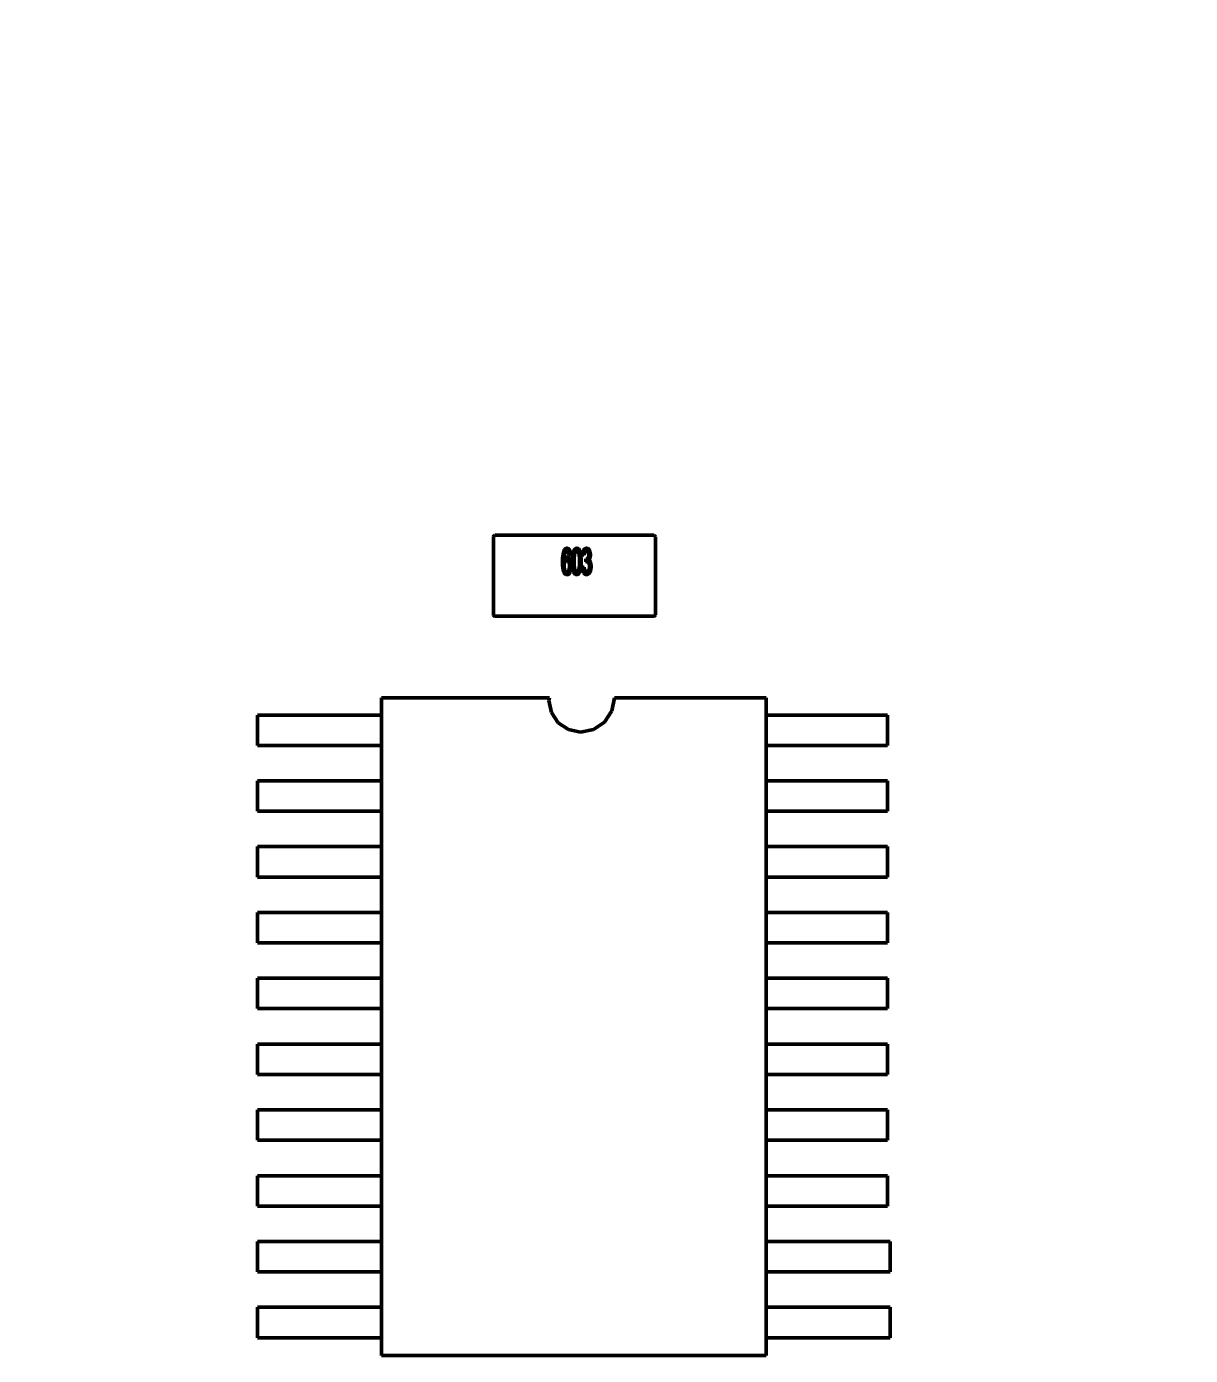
# Model space of a CAD drawing. Header units: millimetres. Extents: x 37 to 395, y 164 to 266.
# Drawn here: x 336.12 to 347.62, y 223.11 to 236.23 of the extents above; entities that cross this region are included whole.
import ezdxf

# ---------------------------------------------------------------- set-up
doc = ezdxf.new("R2010")
doc.units = ezdxf.units.MM
doc.header["$LTSCALE"] = 0.75
doc.layers.add('Visible', color=7, linetype='Continuous', lineweight=50)
doc.layers.add('尺寸标注', color=3, linetype='Continuous', lineweight=25)
doc.styles.get("Standard").update_dxf_attribs({"font": 'arial.ttf'})
doc.dimstyles.new('Dim-ISO-25', dxfattribs={"dimtxt": 3.5, "dimasz": 3.5, "dimexe": 2.1, "dimexo": 2.1, "dimgap": 1.4, "dimtad": 1, "dimzin": 12, "dimdsep": 46, "dimtxsty": 'Standard', "dimcen": 0, "dimazin": 3, "dimtp": 0.1, "dimtm": 0.1, "dimtfac": 0.714286, "dimtmove": 0, "dimatfit": 3, "dimfxl": 1, "dimtzin": 12, "dimarcsym": 0})

# ---------------------------------------------------------------- blocks, each defined once
blk = doc.blocks.new('*D14')
at = {"layer": 'Defpoints', "color": 0, "transparency": 16777216}
for p in [(358.791, 246.361), (284.911, 233.345), (358.791, 233.288)]:
    blk.add_point(p, dxfattribs=at)
at = {"layer": '尺寸标注', "color": 0, "lineweight": -2, "transparency": 16777216}
for p, q in [((284.911, 235.445), (284.911, 248.461)), ((358.791, 235.388), (358.791, 248.461)), ((288.411, 246.361), (355.291, 246.361))]:
    blk.add_line(p, q, dxfattribs=at)
at = {"layer": '尺寸标注', "color": 0, "transparency": 16777216}
for points in [[(288.411, 246.945), (288.411, 245.778), (284.911, 246.361)], [(355.291, 246.945), (355.291, 245.778), (358.791, 246.361)]]:
    blk.add_solid(points, dxfattribs=at)
at = {"layer": '尺寸标注', "color": 0, "transparency": 16777216, "insert": (321.851, 249.039), "char_height": 2.5, "attachment_point": 5}
blk.add_mtext('73.9', dxfattribs=at)

msp = doc.modelspace()

# ---------------------------------------------------------------- linework, layer by layer
at = {"layer": 'Visible'}
for p, q in [((340.731, 230.425), (340.731, 231.195)), ((340.746, 231.21), (341.131, 231.21)), ((341.131, 231.21), (341.931, 231.21)), ((341.931, 231.21), (342.316, 231.21)), ((342.331, 231.195), (342.331, 230.425)), ((341.495, 231.016), (341.478, 231.013)), ((341.627, 231.013), (341.61, 231.016)), ((341.61, 230.894), (341.627, 230.897)), ((341.642, 230.947), (341.644, 230.976)), ((341.131, 230.41), (340.746, 230.41)), ((341.931, 230.41), (341.131, 230.41)), ((342.316, 230.41), (341.931, 230.41)), ((339.626, 229.604), (341.285, 229.604)), ((339.626, 223.11), (339.626, 229.604)), ((341.285, 229.604), (341.279, 229.578)), ((341.279, 229.578), (341.303, 229.459)), ((341.901, 229.475), (341.927, 229.604)), ((341.927, 229.604), (343.426, 229.604)), ((343.426, 229.604), (343.426, 223.11)), ((339.626, 229.435), (338.401, 229.435)), ((338.401, 229.435), (338.401, 229.135)), ((341.303, 229.459), (341.371, 229.358)), ((341.828, 229.366), (341.901, 229.475)), ((344.624, 229.435), (343.426, 229.435)), ((344.624, 229.135), (344.624, 229.435)), ((341.371, 229.358), (341.471, 229.291)), ((341.719, 229.293), (341.828, 229.366)), ((341.471, 229.291), (341.59, 229.267)), ((341.59, 229.267), (341.719, 229.293)), ((341.59, 229.267), (341.59, 229.267)), ((338.401, 229.135), (339.626, 229.135)), ((343.426, 229.135), (344.624, 229.135)), ((339.626, 228.785), (338.401, 228.785)), ((338.401, 228.785), (338.401, 228.485)), ((344.624, 228.785), (343.426, 228.785)), ((344.624, 228.485), (344.624, 228.785)), ((338.401, 228.485), (339.626, 228.485)), ((343.426, 228.485), (344.624, 228.485)), ((339.626, 228.135), (338.401, 228.135)), ((338.401, 228.135), (338.401, 227.835)), ((344.624, 228.135), (343.426, 228.135)), ((344.624, 227.835), (344.624, 228.135)), ((338.401, 227.835), (339.626, 227.835)), ((343.426, 227.835), (344.624, 227.835)), ((339.626, 227.485), (338.401, 227.485)), ((338.401, 227.485), (338.401, 227.185)), ((344.624, 227.485), (343.426, 227.485)), ((344.624, 227.185), (344.624, 227.485)), ((338.401, 227.185), (339.626, 227.185)), ((343.426, 227.185), (344.624, 227.185)), ((339.626, 226.835), (338.401, 226.835)), ((338.401, 226.835), (338.401, 226.535)), ((344.624, 226.835), (343.426, 226.835)), ((344.624, 226.535), (344.624, 226.835)), ((338.401, 226.535), (339.626, 226.535)), ((343.426, 226.535), (344.624, 226.535)), ((339.626, 226.185), (338.401, 226.185)), ((338.401, 226.185), (338.401, 225.885)), ((344.624, 226.185), (343.426, 226.185)), ((344.624, 225.885), (344.624, 226.185)), ((338.401, 225.885), (339.626, 225.885)), ((343.426, 225.885), (344.624, 225.885)), ((339.626, 225.535), (338.401, 225.535)), ((338.401, 225.535), (338.401, 225.235)), ((344.624, 225.535), (343.426, 225.535)), ((344.624, 225.235), (344.624, 225.535)), ((338.401, 225.235), (339.626, 225.235)), ((343.426, 225.235), (344.624, 225.235)), ((339.626, 224.885), (338.401, 224.885)), ((338.401, 224.885), (338.401, 224.585)), ((344.624, 224.885), (343.426, 224.885)), ((344.624, 224.585), (344.624, 224.885)), ((338.401, 224.585), (339.626, 224.585)), ((343.426, 224.585), (344.624, 224.585)), ((339.626, 224.235), (338.401, 224.235)), ((338.401, 224.235), (338.401, 223.935)), ((344.651, 224.235), (343.426, 224.235)), ((344.651, 223.935), (344.651, 224.235)), ((338.401, 223.935), (339.626, 223.935)), ((343.426, 223.935), (344.651, 223.935)), ((339.626, 223.585), (338.401, 223.585)), ((338.401, 223.585), (338.401, 223.285)), ((344.651, 223.585), (343.426, 223.585)), ((344.651, 223.285), (344.651, 223.585)), ((338.401, 223.285), (339.626, 223.285)), ((343.426, 223.285), (344.651, 223.285)), ((343.426, 223.11), (339.626, 223.11))]:
    msp.add_line(p, q, dxfattribs=at)
at = {"layer": 'Visible', "extrusion": (0, 0, -1)}
msp.add_arc((-340.746, 231.195), 0.015, 360, 90, dxfattribs=at)
at = {"layer": 'Visible'}
for centre, radius, start, end in [((342.316, 231.195), 0.015, 0, 90), ((341.647, 230.991), 0.0151, 257.1002, 266.9606), ((340.746, 230.425), 0.015, 180, 270), ((342.316, 230.425), 0.015, 270, 0)]:
    msp.add_arc(centre, radius, start, end, dxfattribs=at)
for points, knots in [([(341.413, 230.945), (341.413, 230.951), (341.413, 230.963), (341.413, 230.979), (341.414, 230.995), (341.416, 231.009), (341.418, 231.021), (341.42, 231.033), (341.423, 231.043), (341.425, 231.05), (341.426, 231.053)], [0, 0, 0, 0, 0.16399, 0.316279, 0.457451, 0.587187, 0.706146, 0.814209, 0.912106, 1, 1, 1, 1]), ([(341.426, 231.053), (341.427, 231.055), (341.429, 231.059), (341.433, 231.065), (341.436, 231.07), (341.44, 231.075), (341.444, 231.078), (341.449, 231.08), (341.454, 231.082), (341.457, 231.082), (341.459, 231.082)], [0, 0, 0, 0, 0.16287, 0.309908, 0.444611, 0.566631, 0.67929, 0.787329, 0.892674, 1, 1, 1, 1]), ([(341.443, 231.045), (341.442, 231.043), (341.44, 231.039), (341.438, 231.032), (341.435, 231.024), (341.434, 231.017), (341.432, 231.011), (341.431, 231.005), (341.431, 230.999), (341.43, 230.992), (341.43, 230.985), (341.429, 230.977), (341.429, 230.968), (341.429, 230.962), (341.429, 230.959)], [0, 0, 0, 0, 0.069993, 0.151179, 0.244049, 0.348789, 0.406942, 0.471758, 0.543422, 0.621403, 0.705702, 0.796988, 0.895269, 1, 1, 1, 1]), ([(341.457, 231.052), (341.456, 231.052), (341.454, 231.052), (341.45, 231.05), (341.446, 231.048), (341.444, 231.046), (341.443, 231.045)], [0, 0, 0, 0, 0.216987, 0.448782, 0.706308, 1, 1, 1, 1]), ([(341.473, 231.039), (341.472, 231.04), (341.471, 231.042), (341.47, 231.045), (341.468, 231.047), (341.466, 231.049), (341.464, 231.05), (341.462, 231.051), (341.46, 231.052), (341.458, 231.052), (341.457, 231.052)], [0, 0, 0, 0, 0.163277, 0.310892, 0.446819, 0.569906, 0.684024, 0.789987, 0.895592, 1, 1, 1, 1]), ([(341.459, 231.082), (341.46, 231.082), (341.462, 231.082), (341.466, 231.081), (341.469, 231.079), (341.472, 231.078), (341.475, 231.075), (341.478, 231.072), (341.481, 231.068), (341.483, 231.064), (341.486, 231.06), (341.488, 231.055), (341.49, 231.049), (341.491, 231.043), (341.492, 231.037), (341.494, 231.03), (341.494, 231.023), (341.495, 231.018), (341.495, 231.016)], [0, 0, 0, 0, 0.045249, 0.089046, 0.133753, 0.17902, 0.22622, 0.276333, 0.330502, 0.389318, 0.451844, 0.517626, 0.587612, 0.660911, 0.739117, 0.821058, 0.908157, 1, 1, 1, 1]), ([(341.478, 231.013), (341.478, 231.015), (341.477, 231.021), (341.476, 231.028), (341.475, 231.034), (341.473, 231.037), (341.473, 231.039)], [0, 0, 0, 0, 0.314678, 0.585132, 0.813475, 1, 1, 1, 1]), ([(341.511, 230.952), (341.511, 230.955), (341.511, 230.963), (341.512, 230.973), (341.512, 230.983), (341.513, 230.992), (341.513, 231.001), (341.514, 231.01), (341.515, 231.018), (341.516, 231.025), (341.517, 231.032), (341.519, 231.038), (341.52, 231.044), (341.522, 231.05), (341.524, 231.055), (341.526, 231.06), (341.528, 231.064), (341.53, 231.068), (341.533, 231.071), (341.535, 231.074), (341.538, 231.076), (341.541, 231.078), (341.544, 231.08), (341.547, 231.081), (341.551, 231.082), (341.553, 231.082), (341.554, 231.082)], [0, 0, 0, 0, 0.074506, 0.1459, 0.213486, 0.277294, 0.338042, 0.395064, 0.448741, 0.499113, 0.546571, 0.591094, 0.632898, 0.672215, 0.708563, 0.743033, 0.77464, 0.804496, 0.832142, 0.858512, 0.883407, 0.907258, 0.930302, 0.953206, 0.976284, 1, 1, 1, 1]), ([(341.535, 231.035), (341.535, 231.033), (341.533, 231.028), (341.532, 231.021), (341.531, 231.012), (341.53, 231.002), (341.529, 230.991), (341.528, 230.979), (341.528, 230.966), (341.528, 230.957), (341.528, 230.952)], [0, 0, 0, 0, 0.077494, 0.167583, 0.271791, 0.388974, 0.520674, 0.666372, 0.826123, 1, 1, 1, 1]), ([(341.554, 231.052), (341.553, 231.052), (341.551, 231.052), (341.549, 231.051), (341.546, 231.05), (341.544, 231.048), (341.541, 231.045), (341.539, 231.042), (341.537, 231.039), (341.536, 231.036), (341.535, 231.035)], [0, 0, 0, 0, 0.100844, 0.202097, 0.308076, 0.419905, 0.544656, 0.680308, 0.833032, 1, 1, 1, 1]), ([(341.554, 231.082), (341.556, 231.082), (341.559, 231.082), (341.564, 231.08), (341.569, 231.077), (341.574, 231.074), (341.578, 231.069), (341.582, 231.063), (341.584, 231.057), (341.587, 231.05), (341.589, 231.041), (341.591, 231.032), (341.593, 231.022), (341.594, 231.014), (341.595, 231.006), (341.595, 231), (341.596, 230.993), (341.596, 230.986), (341.597, 230.978), (341.597, 230.969), (341.597, 230.961), (341.597, 230.955), (341.597, 230.952)], [0, 0, 0, 0, 0.034937, 0.070233, 0.106498, 0.145588, 0.187189, 0.231348, 0.279253, 0.331361, 0.388443, 0.450964, 0.518748, 0.592149, 0.631732, 0.674662, 0.720681, 0.770144, 0.822679, 0.878318, 0.937425, 1, 1, 1, 1]), ([(341.581, 230.952), (341.581, 230.957), (341.581, 230.966), (341.58, 230.979), (341.58, 230.991), (341.579, 231.002), (341.578, 231.011), (341.577, 231.019), (341.575, 231.026), (341.573, 231.032), (341.572, 231.037), (341.57, 231.041), (341.567, 231.044), (341.565, 231.047), (341.563, 231.049), (341.56, 231.051), (341.557, 231.052), (341.555, 231.052), (341.554, 231.052)], [0, 0, 0, 0, 0.131104, 0.251092, 0.359069, 0.456019, 0.542064, 0.61636, 0.680002, 0.732947, 0.778443, 0.819195, 0.855957, 0.888635, 0.918943, 0.946451, 0.973354, 1, 1, 1, 1]), ([(341.61, 231.016), (341.61, 231.019), (341.611, 231.023), (341.612, 231.031), (341.613, 231.037), (341.615, 231.044), (341.617, 231.05), (341.619, 231.055), (341.621, 231.06), (341.624, 231.065), (341.626, 231.069), (341.629, 231.072), (341.632, 231.075), (341.636, 231.078), (341.639, 231.079), (341.643, 231.081), (341.646, 231.082), (341.649, 231.082), (341.65, 231.082)], [0, 0, 0, 0, 0.091225, 0.177914, 0.259697, 0.336779, 0.409804, 0.478609, 0.544088, 0.605766, 0.664021, 0.718355, 0.768591, 0.816722, 0.863055, 0.908208, 0.953971, 1, 1, 1, 1]), ([(341.651, 231.052), (341.649, 231.052), (341.646, 231.052), (341.642, 231.05), (341.638, 231.047), (341.635, 231.042), (341.632, 231.037), (341.629, 231.03), (341.628, 231.022), (341.627, 231.016), (341.627, 231.013)], [0, 0, 0, 0, 0.091264, 0.182272, 0.279087, 0.387649, 0.51128, 0.653335, 0.81559, 1, 1, 1, 1]), ([(341.647, 230.976), (341.648, 230.976), (341.652, 230.976), (341.656, 230.978), (341.661, 230.981), (341.664, 230.985), (341.667, 230.988), (341.668, 230.991), (341.67, 230.994), (341.671, 230.998), (341.672, 231.002), (341.672, 231.006), (341.673, 231.011), (341.673, 231.014), (341.673, 231.015)], [0, 0, 0, 0, 0.093799, 0.188392, 0.290003, 0.402222, 0.463153, 0.526712, 0.592954, 0.664831, 0.740162, 0.821342, 0.9079, 1, 1, 1, 1]), ([(341.65, 231.082), (341.652, 231.082), (341.656, 231.081), (341.661, 231.08), (341.666, 231.077), (341.67, 231.073), (341.675, 231.068), (341.679, 231.063), (341.682, 231.056), (341.684, 231.049), (341.687, 231.041), (341.688, 231.033), (341.689, 231.025), (341.689, 231.019), (341.689, 231.017)], [0, 0, 0, 0, 0.063875, 0.12862, 0.196004, 0.26872, 0.345998, 0.427238, 0.513555, 0.606226, 0.70228, 0.799518, 0.898803, 1, 1, 1, 1]), ([(341.673, 231.015), (341.673, 231.018), (341.673, 231.023), (341.671, 231.03), (341.669, 231.036), (341.667, 231.042), (341.664, 231.046), (341.66, 231.05), (341.655, 231.052), (341.652, 231.052), (341.651, 231.052)], [0, 0, 0, 0, 0.161714, 0.310106, 0.448206, 0.579033, 0.698679, 0.803099, 0.900751, 1, 1, 1, 1]), ([(341.689, 231.017), (341.689, 231.014), (341.689, 231.009), (341.688, 231.001), (341.687, 230.994), (341.685, 230.987), (341.682, 230.981), (341.679, 230.975), (341.676, 230.97), (341.673, 230.967), (341.672, 230.966)], [0, 0, 0, 0, 0.144088, 0.282399, 0.414873, 0.544284, 0.666959, 0.782936, 0.893536, 1, 1, 1, 1]), ([(341.458, 230.822), (341.456, 230.822), (341.453, 230.822), (341.448, 230.823), (341.444, 230.826), (341.439, 230.829), (341.435, 230.833), (341.432, 230.838), (341.428, 230.844), (341.425, 230.851), (341.422, 230.859), (341.419, 230.867), (341.417, 230.878), (341.416, 230.889), (341.414, 230.901), (341.413, 230.915), (341.413, 230.93), (341.413, 230.94), (341.413, 230.945)], [0, 0, 0, 0, 0.034539, 0.068446, 0.103088, 0.13979, 0.17946, 0.222893, 0.270938, 0.32355, 0.381968, 0.447495, 0.520046, 0.600262, 0.688396, 0.784196, 0.88815, 1, 1, 1, 1]), ([(341.429, 230.959), (341.43, 230.962), (341.432, 230.967), (341.435, 230.974), (341.439, 230.98), (341.443, 230.985), (341.447, 230.988), (341.451, 230.991), (341.456, 230.993), (341.459, 230.993), (341.46, 230.993)], [0, 0, 0, 0, 0.175284, 0.3323, 0.472555, 0.59864, 0.711841, 0.814222, 0.907964, 1, 1, 1, 1]), ([(341.456, 230.963), (341.455, 230.963), (341.453, 230.963), (341.45, 230.962), (341.448, 230.961), (341.445, 230.96), (341.443, 230.958), (341.441, 230.955), (341.439, 230.952), (341.436, 230.947), (341.433, 230.941), (341.431, 230.931), (341.429, 230.921), (341.429, 230.914), (341.429, 230.91)], [0, 0, 0, 0, 0.042268, 0.084326, 0.12704, 0.171814, 0.219694, 0.271017, 0.327502, 0.389152, 0.521662, 0.665762, 0.8249, 1, 1, 1, 1]), ([(341.429, 230.91), (341.429, 230.908), (341.429, 230.903), (341.43, 230.895), (341.431, 230.888), (341.433, 230.881), (341.434, 230.874), (341.437, 230.868), (341.439, 230.863), (341.442, 230.859), (341.445, 230.855), (341.448, 230.853), (341.452, 230.852), (341.455, 230.851), (341.456, 230.851)], [0, 0, 0, 0, 0.109243, 0.216023, 0.321968, 0.426361, 0.524966, 0.612732, 0.691524, 0.7616, 0.824439, 0.882595, 0.939943, 1, 1, 1, 1]), ([(341.482, 230.909), (341.482, 230.911), (341.482, 230.915), (341.481, 230.92), (341.481, 230.926), (341.48, 230.931), (341.479, 230.936), (341.478, 230.941), (341.477, 230.945), (341.475, 230.949), (341.474, 230.952), (341.472, 230.955), (341.469, 230.958), (341.467, 230.96), (341.465, 230.961), (341.462, 230.962), (341.459, 230.963), (341.457, 230.963), (341.456, 230.963)], [0, 0, 0, 0, 0.092421, 0.18033, 0.263853, 0.34161, 0.415312, 0.485163, 0.550673, 0.612163, 0.670021, 0.723417, 0.772617, 0.818981, 0.864284, 0.908474, 0.952925, 1, 1, 1, 1]), ([(341.456, 230.851), (341.457, 230.851), (341.459, 230.851), (341.462, 230.852), (341.465, 230.853), (341.467, 230.855), (341.469, 230.857), (341.472, 230.86), (341.473, 230.863), (341.475, 230.867), (341.477, 230.871), (341.478, 230.875), (341.479, 230.88), (341.48, 230.885), (341.481, 230.89), (341.481, 230.896), (341.482, 230.902), (341.482, 230.906), (341.482, 230.909)], [0, 0, 0, 0, 0.043059, 0.084311, 0.126412, 0.169629, 0.214862, 0.264105, 0.317794, 0.376356, 0.439245, 0.50636, 0.576813, 0.652673, 0.732388, 0.816257, 0.905922, 1, 1, 1, 1]), ([(341.498, 230.91), (341.498, 230.906), (341.498, 230.898), (341.497, 230.886), (341.495, 230.875), (341.493, 230.865), (341.49, 230.855), (341.487, 230.846), (341.483, 230.839), (341.479, 230.833), (341.474, 230.828), (341.469, 230.824), (341.463, 230.822), (341.46, 230.822), (341.458, 230.822)], [0, 0, 0, 0, 0.113222, 0.222436, 0.328941, 0.432255, 0.529309, 0.617114, 0.696232, 0.767885, 0.832331, 0.890498, 0.945728, 1, 1, 1, 1]), ([(341.46, 230.993), (341.462, 230.993), (341.464, 230.993), (341.468, 230.992), (341.472, 230.99), (341.475, 230.987), (341.478, 230.984), (341.481, 230.98), (341.484, 230.975), (341.487, 230.97), (341.49, 230.964), (341.492, 230.957), (341.494, 230.95), (341.496, 230.943), (341.497, 230.935), (341.498, 230.927), (341.498, 230.918), (341.498, 230.913), (341.498, 230.91)], [0, 0, 0, 0, 0.0391, 0.07853, 0.118928, 0.162015, 0.208997, 0.259988, 0.316442, 0.37843, 0.444682, 0.513469, 0.585629, 0.660965, 0.739818, 0.822306, 0.909148, 1, 1, 1, 1]), ([(341.524, 230.846), (341.523, 230.849), (341.521, 230.856), (341.519, 230.866), (341.516, 230.877), (341.515, 230.89), (341.513, 230.904), (341.512, 230.919), (341.511, 230.935), (341.511, 230.946), (341.511, 230.952)], [0, 0, 0, 0, 0.088742, 0.187499, 0.295864, 0.414923, 0.545072, 0.685443, 0.837217, 1, 1, 1, 1]), ([(341.528, 230.952), (341.528, 230.947), (341.528, 230.937), (341.528, 230.924), (341.529, 230.912), (341.53, 230.901), (341.531, 230.891), (341.532, 230.883), (341.533, 230.876), (341.535, 230.871), (341.537, 230.866), (341.539, 230.862), (341.542, 230.859), (341.544, 230.856), (341.546, 230.854), (341.549, 230.852), (341.551, 230.852), (341.553, 230.851), (341.554, 230.851)], [0, 0, 0, 0, 0.134263, 0.256912, 0.367072, 0.465719, 0.552001, 0.626648, 0.690208, 0.742103, 0.78636, 0.826398, 0.862342, 0.894454, 0.92353, 0.950073, 0.975135, 1, 1, 1, 1]), ([(341.597, 230.952), (341.597, 230.948), (341.597, 230.941), (341.597, 230.93), (341.596, 230.921), (341.596, 230.911), (341.595, 230.902), (341.594, 230.894), (341.593, 230.886), (341.592, 230.879), (341.591, 230.872), (341.59, 230.865), (341.588, 230.859), (341.586, 230.854), (341.585, 230.849), (341.583, 230.844), (341.58, 230.84), (341.578, 230.836), (341.576, 230.833), (341.573, 230.83), (341.57, 230.827), (341.567, 230.825), (341.564, 230.824), (341.561, 230.822), (341.558, 230.822), (341.555, 230.822), (341.554, 230.822)], [0, 0, 0, 0, 0.074251, 0.145037, 0.212012, 0.2759, 0.336376, 0.39347, 0.447215, 0.49765, 0.544762, 0.589416, 0.631521, 0.670554, 0.707275, 0.741788, 0.773747, 0.80364, 0.831602, 0.858005, 0.882699, 0.906488, 0.929872, 0.952805, 0.976255, 1, 1, 1, 1]), ([(341.554, 230.851), (341.555, 230.851), (341.557, 230.852), (341.56, 230.852), (341.562, 230.854), (341.565, 230.856), (341.567, 230.859), (341.569, 230.862), (341.571, 230.866), (341.573, 230.871), (341.575, 230.876), (341.576, 230.883), (341.578, 230.891), (341.579, 230.901), (341.58, 230.912), (341.58, 230.924), (341.581, 230.937), (341.581, 230.947), (341.581, 230.952)], [0, 0, 0, 0, 0.024873, 0.049942, 0.076734, 0.105819, 0.137584, 0.173281, 0.213331, 0.25803, 0.310528, 0.373652, 0.448708, 0.535069, 0.633281, 0.743475, 0.865696, 1, 1, 1, 1]), ([(341.652, 230.822), (341.65, 230.822), (341.648, 230.822), (341.643, 230.823), (341.64, 230.824), (341.636, 230.827), (341.632, 230.83), (341.629, 230.833), (341.626, 230.837), (341.623, 230.842), (341.62, 230.847), (341.618, 230.853), (341.616, 230.859), (341.614, 230.865), (341.613, 230.872), (341.611, 230.879), (341.611, 230.886), (341.61, 230.892), (341.61, 230.894)], [0, 0, 0, 0, 0.046425, 0.091755, 0.137366, 0.184235, 0.233618, 0.286345, 0.342703, 0.403812, 0.468459, 0.535483, 0.604767, 0.676823, 0.752582, 0.831579, 0.913949, 1, 1, 1, 1]), ([(341.627, 230.897), (341.627, 230.895), (341.627, 230.892), (341.628, 230.886), (341.629, 230.881), (341.63, 230.876), (341.631, 230.872), (341.632, 230.868), (341.634, 230.865), (341.635, 230.862), (341.637, 230.86), (341.638, 230.857), (341.64, 230.856), (341.642, 230.854), (341.645, 230.853), (341.647, 230.852), (341.65, 230.851), (341.651, 230.851), (341.652, 230.851)], [0, 0, 0, 0, 0.103069, 0.198581, 0.288104, 0.369261, 0.444795, 0.512889, 0.575174, 0.631288, 0.682404, 0.731175, 0.77647, 0.820426, 0.863811, 0.908278, 0.952771, 1, 1, 1, 1]), ([(341.654, 230.95), (341.653, 230.95), (341.651, 230.95), (341.648, 230.949), (341.645, 230.948), (341.643, 230.947), (341.642, 230.947)], [0, 0, 0, 0, 0.202269, 0.436275, 0.700784, 1, 1, 1, 1]), ([(341.652, 230.851), (341.653, 230.851), (341.655, 230.851), (341.658, 230.852), (341.661, 230.853), (341.664, 230.855), (341.666, 230.857), (341.669, 230.86), (341.671, 230.863), (341.673, 230.867), (341.676, 230.874), (341.678, 230.883), (341.679, 230.892), (341.679, 230.899), (341.679, 230.903)], [0, 0, 0, 0, 0.04931, 0.097438, 0.144473, 0.193038, 0.242821, 0.295407, 0.351784, 0.413136, 0.54495, 0.684635, 0.836127, 1, 1, 1, 1]), ([(341.696, 230.902), (341.696, 230.9), (341.696, 230.894), (341.695, 230.886), (341.694, 230.879), (341.693, 230.871), (341.691, 230.864), (341.689, 230.857), (341.686, 230.851), (341.683, 230.845), (341.68, 230.84), (341.677, 230.835), (341.673, 230.831), (341.669, 230.828), (341.665, 230.825), (341.661, 230.823), (341.656, 230.822), (341.653, 230.822), (341.652, 230.822)], [0, 0, 0, 0, 0.082462, 0.161515, 0.237917, 0.311928, 0.383707, 0.453659, 0.521452, 0.58809, 0.651668, 0.709643, 0.763649, 0.813744, 0.861616, 0.907939, 0.953268, 1, 1, 1, 1]), ([(341.679, 230.903), (341.679, 230.906), (341.679, 230.912), (341.678, 230.921), (341.676, 230.929), (341.673, 230.936), (341.67, 230.94), (341.668, 230.943), (341.666, 230.945), (341.664, 230.947), (341.662, 230.948), (341.659, 230.95), (341.656, 230.95), (341.655, 230.95), (341.654, 230.95)], [0, 0, 0, 0, 0.167218, 0.320339, 0.462287, 0.594804, 0.656853, 0.713804, 0.766492, 0.816247, 0.86331, 0.908655, 0.953999, 1, 1, 1, 1]), ([(341.672, 230.966), (341.673, 230.965), (341.674, 230.964), (341.677, 230.962), (341.679, 230.96), (341.682, 230.958), (341.684, 230.955), (341.686, 230.951), (341.688, 230.948), (341.69, 230.942), (341.692, 230.935), (341.694, 230.925), (341.696, 230.914), (341.696, 230.906), (341.696, 230.902)], [0, 0, 0, 0, 0.043771, 0.088998, 0.135151, 0.183351, 0.234221, 0.287902, 0.345252, 0.405946, 0.536086, 0.677321, 0.831816, 1, 1, 1, 1]), ([(341.554, 230.822), (341.553, 230.822), (341.55, 230.822), (341.545, 230.823), (341.541, 230.825), (341.537, 230.828), (341.533, 230.831), (341.53, 230.836), (341.527, 230.841), (341.525, 230.844), (341.524, 230.846)], [0, 0, 0, 0, 0.112855, 0.222519, 0.33314, 0.446105, 0.568897, 0.700572, 0.843031, 1, 1, 1, 1])]:
    msp.add_open_spline(points, degree=3, knots=knots, dxfattribs=at)

# ---------------------------------------------------------------- dimensions: what is measured, and where the dimension line sits
at = {"layer": '尺寸标注'}
dim = msp.add_linear_dim(base=(358.791, 246.361), p1=(284.911, 233.345), p2=(358.791, 233.288), text='73.9', dimstyle='Dim-ISO-25', override={"dimtxt": 2.5, "dimtoh": 1}, dxfattribs=at)
dim.commit()
dim.dimension.update_dxf_attribs({"geometry": '*D14', "text_midpoint": (321.851, 249.039)})

doc.saveas('drawing.dxf')
